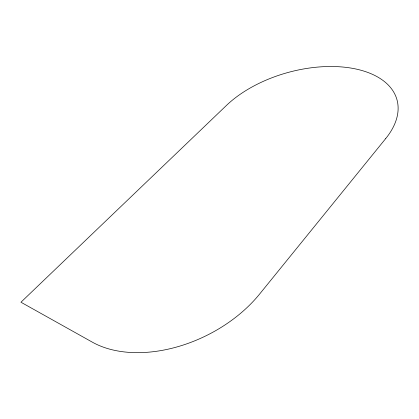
<?xml version="1.0" encoding="UTF-8"?>
<svg xmlns="http://www.w3.org/2000/svg" width="419" height="419" viewBox="0 0 419 419"><rect width="100%" height="100%" fill="white"/><g stroke="black" fill="none" stroke-linecap="round" stroke-linejoin="round"><path stroke-width="0.63" d="M385.71 138.574L259.639 294.028A115.377 75.76 -26.3 0 1 92.41 342.197L20.95 302.23L226.475 105.405A98.13 55.392 -15.5 0 1 355.244 68.868A98.13 55.392 -15.5 0 1 385.71 138.574"/></g></svg>
